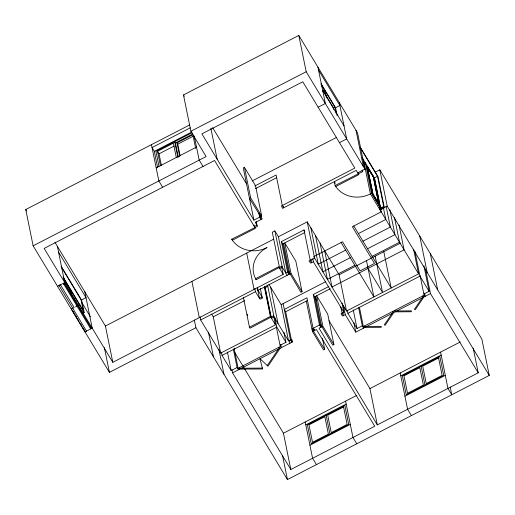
<?xml version="1.0" encoding="UTF-8"?>
<svg xmlns="http://www.w3.org/2000/svg" width="515" height="515" viewBox="0 0 515 515"><rect width="100%" height="100%" fill="white"/><g stroke="black" fill="none" stroke-linecap="round" stroke-linejoin="round"><path stroke-width="0.77" d="M366.815 166.12L373.401 176.877L366.815 166.12L372.519 194.149L379.085 205.047L372.519 194.149M373.369 176.787L378.725 204.255L379.014 204.101L373.053 194.219L367.066 166.364L372.757 194.374M194.329 320.002L195.906 327.727L109.412 372.358L33.134 245.822L206.122 156.554L190.865 131.248L183.482 94.947L298.809 35.432L357.539 132.864L364.923 169.165L357.713 172.886M33.134 245.822L25.75 209.521L189.694 124.92M190.286 127.823L152.047 147.554L154.333 151.352L157.674 167.774M190.865 131.248L306.193 71.733L298.809 35.432M154.333 151.352L191.863 131.982M192.011 132.709L155.923 151.333L158.961 166.281M160.442 165.708L157.513 151.313L173.368 143.131L176.297 157.526M178.306 157.088L175.422 142.925L192.777 133.977M179.786 156.547L177.012 142.913L192.874 134.73L195.649 148.365M161.35 165.212L159.038 153.85L174.205 146.022M180.089 155.543L177.778 144.174L193.634 135.992M156.18 167.884L196.543 147.058M322.699 91.123L324.431 90.228L321.63 85.593M318.128 107.21L325.338 103.496L317.948 67.195M333.836 109.534L333.52 107.963L334.962 107.217L320.909 83.913M337.164 115.579L335.574 107.757L339.9 105.523L318.54 70.098M244.432 167.291L243.273 167.89L253.908 220.15L261.691 216.133L255.492 185.638L244.432 167.291L250.631 197.786L261.691 216.133M252.208 180.913L336.771 137.28M57.545 286.314L64.748 282.593L57.365 246.292M63.615 283.842L65.057 283.102M63.918 284.351L65.36 283.604M254.886 185.954L276.104 175.003L282.304 205.498L283.681 207.77L283.359 206.212M339.488 142.642L346.692 138.921L339.308 102.62M255.549 188.593L276.767 177.643M250.631 197.786L249.479 198.378L262.199 218.856L255.279 222.429L257.571 226.227L231.756 239.211L232.368 240.228L255.434 228.325L214.549 160.5L44.155 248.43L112.804 362.315L283.199 274.386L281.621 266.661M81.422 300.02L86.005 297.657L58.549 252.099M76.735 305.607L78.177 304.867M75.596 306.856L79.922 304.629M77.347 306.625L78.789 305.878M380.74 209.541L381.209 211.858L352.376 226.735L374.495 263.435L360.082 270.871L342.539 241.767L313.706 256.644L346.505 311.06L418.579 273.864L370.375 193.891L364.176 163.397L365.328 162.804L371.527 193.292L381.171 209.386L384.344 207.745L378.016 176.671L360.281 147.251M82.767 313.21L84.17 312.483L81.608 300.161L61.085 266.113M367.465 166.763L367.176 166.911L373.137 176.799M362.335 170.111L362.65 171.669L335.111 185.548L335.716 186.559L358.781 174.656L358.466 173.091M375.223 172.177L379.812 169.815L481.866 339.121L489.25 375.422L287.434 479.568L195.906 327.727M374.353 177.881L377.527 176.239L360.191 147.483M274.894 230.92L272.3 232.259L279.69 268.56L282.284 267.221L274.894 230.92L278.403 236.739L285.793 273.047L288.748 271.521L300.889 292.295L302.041 291.696L295.842 261.202L284.782 242.855L290.981 273.349L302.041 291.696M90.157 327.881L91.599 327.134M90.466 328.383L91.902 327.643M85.001 331.866L92.211 328.145L84.827 291.844M112.804 362.315L105.421 326.014L273.677 239.179M278.403 236.739L307.236 221.862L339.121 274.759L346.505 311.06M371.527 193.292L370.375 193.891A26.201 23.368 -11.5 0 1 335.111 185.548L334.312 181.641M281.39 241.619L282.761 243.898L288.966 274.392L287.595 272.113L281.39 241.619L304.024 229.941L304.706 231.081M282.761 243.898L304.687 232.58M380.534 208.227L383.701 206.592L384.344 207.745M379.812 169.815L387.196 206.116L379.986 209.837L379.671 208.292M283.199 274.386L278.621 266.789L255.556 278.692L256.167 279.703L281.673 266.21L287.164 275.319M358.395 233.585L385.786 219.448L383.424 207.867M273.864 317.118L275.435 324.843L220.652 353.11L200.67 319.957L255.446 291.69L254.822 288.6M255.446 291.69L259.914 299.093L261.214 298.745L262.656 298.005L258.047 290.351L290.981 273.349M312.772 258.691L313.397 261.781L310.732 263.159L309.071 261.028L314.62 258.163L307.236 221.862M267.819 286.366L274.025 316.86L271.431 318.199L265.225 287.705L267.819 286.366L266.995 284.995M220.652 353.11L213.268 316.809L244.574 300.651M345.674 250.103L318.283 264.24L310.899 227.939M362.972 241.174L390.364 227.044L386.115 206.187M350.252 257.7L322.86 271.83L315.476 235.529M367.549 248.771L394.934 234.634L389.906 209.92M354.822 265.289L327.437 279.426L320.053 243.125M372.126 256.361L399.511 242.23L394.484 217.51M279.014 347.213L280.121 348.301L279.297 347.863L267.156 365.74L267.987 366.178L280.121 348.301L292.739 341.793L291.651 339.366L288.555 340.962L281.171 304.661L325.532 281.769M339.121 274.759L400.664 242.996M288.555 340.962L273.414 315.843L250.071 328.222L249.46 327.212L270.362 316.422L264.317 286.713M330.205 288.761L314.646 296.788L320.845 327.283L319.474 325.004L313.268 294.516L328.834 286.482M283.115 303.657L290.499 339.958L291.87 342.237L285.671 311.742L307.597 300.432M233.475 349.756L237.093 367.523L231.177 370.568L222.029 355.389L276.806 327.115L274.92 317.852M280.791 344.541L281.422 347.631L280.051 345.353L285.96 342.301L283.913 332.259M342.024 303.129L343.911 312.399L340.956 313.925L342.617 316.049L345.282 314.671L343.396 305.408M237.698 368.534L280.656 346.363M322.474 338.406L324.701 349.35L323.549 349.949L312.489 331.596L316.448 329.555L374.727 426.227L290.827 469.526L232.555 372.847L239.758 369.126L262.579 368.965L262.611 368.083L239.797 368.251L239.758 369.126L239.346 367.684M241.49 368.238L278.396 349.189M324.701 349.35L311.981 328.873L320.626 324.411L332.774 345.185L333.926 344.593L327.72 314.099L316.661 295.752L322.866 326.24L319.049 328.216L377.321 424.888L478.229 372.815L473.201 348.095M358.678 308.041L362.29 325.802L357.03 328.519L347.876 313.332L419.957 276.137L414.929 251.423M424.592 293.228L425.216 296.318L423.845 294.039L429.111 291.323L423.922 265.837M362.901 326.819L424.457 295.05M345.282 314.671L355.807 332.136L364.961 327.411L381.261 327.295L381.293 326.413L365 326.529L364.961 327.411L364.543 325.969M366.693 326.523L392.063 313.429M396.82 310.97L422.191 297.876M425.454 268.888L430.482 293.601L423.922 296.988L415.251 309.753L414.421 309.322L423.092 296.55L423.922 296.988L422.815 295.9M290.827 469.526L283.443 433.218L356.805 395.359M377.321 424.888L369.931 388.587L460.281 341.96M305.801 424.894L346.164 404.063M400.799 375.866L441.162 355.041M309.933 445.224L350.297 424.392M404.932 396.196L445.295 375.364M373.381 176.87L379.085 205.047M267.298 365.534L259.94 358.717L262.354 368.09M379.059 204.687L379.014 204.101M321.199 83.913L335.574 107.757M325.667 94.94L333.52 107.963M322.68 90.428L344.033 125.853M362.142 157.616L374.482 177.984L380.682 208.478L379.529 209.077L379.214 207.513M373.414 176.748L367.247 166.596L372.911 194.2L379.034 204.346L373.427 176.651M363.796 162.483L365.032 164.536M363.345 162.025L364.176 163.397M306.193 71.733L364.923 169.165M387.196 206.116L489.25 375.422M362.039 170.652L362.65 171.669M358.781 174.656L356.187 170.356L282.529 208.369L281.441 205.942L354.816 168.077L302.801 81.782L201.886 133.855L253.908 220.15M419.957 276.137L429.111 291.323M430.482 293.601L478.229 372.815M353.818 225.995L391.194 287.994L383.804 251.693M394.677 310.423L395.089 311.865L411.388 311.749L411.427 310.867L395.127 310.983L395.089 311.865L393.795 312.534L385.123 325.306L384.293 324.868L392.964 312.103L393.795 312.534L392.688 311.446M368.051 268.418L382.542 292.462L375.158 256.161M341.097 242.514L373.896 296.923L366.506 260.622M362.29 325.802L363.667 328.081L359.425 307.23M411.408 415.592L407.59 409.264L400.207 372.963M313.397 261.781L343.911 312.399M212.65 127.656L246.524 183.849M313.268 294.516L316.622 300.142M329.021 320.71L369.931 388.587M183.482 94.947L184.306 96.311M322.866 326.24L333.926 344.593M313.133 328.28L314.504 330.559L314.189 328.995M203.019 166.448L199.202 160.126L194.2 135.928M285.671 311.742L284.293 309.464L306.927 297.786L313.641 331.003M269.01 284.492L281.171 304.661M264.401 286.334L265.225 287.705M177.012 142.913L177.778 144.174M175.422 142.925L174.662 141.664L177.862 157.397M356.773 443.788L352.955 437.46L345.571 401.159M270.362 316.422L275.435 324.843M276.806 327.115L285.96 342.301M157.513 151.313L159.038 153.85M162.65 187.28L158.839 180.952L151.455 144.651M316.41 464.614L312.592 458.292L305.208 421.991M211.639 314.099L213.268 316.809M234.673 352.318L283.443 433.218M237.093 367.523L238.464 369.796L234.061 348.172M54.893 242.192L105.421 326.014M61.646 267.562L80.984 299.653L83.218 310.384L63.036 276.87M25.75 209.521L26.58 210.893M81.756 302.427L90.44 316.841M63.525 278.209L84.17 312.483M63.693 279.001L69.789 289.121L70.594 293.003M70.626 293.048L72.654 296.408M73.864 298.423L74.675 299.769M75.486 301.114L76.696 303.129M79.529 307.835L80.34 309.174M81.557 311.195L82.361 312.534M64.639 283.977L77.456 305.234M78.068 306.251L90.878 327.508M63.306 283.34L90.769 328.892M73.169 311.511L73.98 312.863M75.203 314.884L76.42 316.912M77.231 318.257L78.042 319.609M80.887 324.334L81.698 325.68M82.921 327.707L84.138 329.729M70.407 289.636L71.54 295.089M430.302 253.58L437.686 289.881M419.777 236.121L427.16 272.422M450.2 387.042L451.771 394.76L447.953 388.439L440.57 352.138M420.073 275.499L423.845 294.039M413.551 249.144L418.579 273.864M399.061 225.107L404.088 249.82L332.014 287.016L324.624 250.715M421.128 366.178L424.965 385.059M377.527 176.239L383.733 206.734L380.559 208.369L374.328 177.733M356.013 130.334L363.397 166.635M334.962 107.217L336.237 113.512M325.042 90.769L326.484 97.85M324.431 90.228L325.506 95.533M334.763 181.866L335.085 183.43M353.258 309.985L357.03 328.519M353.921 322.866L355.807 332.136M347.252 310.249L347.876 313.332M342.842 312.476L343.479 315.605L342.108 313.326L340.833 307.069M310.963 259.586L311.601 262.714L310.223 260.436L304.024 229.941M315.508 296.344L321.714 326.838M306.283 301.108L312.489 331.596M326.13 415.206L329.967 434.081M283.623 243.453L289.829 273.948M289.301 340.151L289.926 343.241M260.223 215.167L261.047 219.454L259.676 217.176L258.878 213.268M270.645 287.203L278.029 323.504M256.174 221.353L256.959 225.209L254.365 226.549L254.049 225.01M276.278 326.813L280.051 345.353M264.768 286.945L270.974 317.44M260.3 288.394L262.051 296.994L259.451 298.333L257.23 287.383M257.416 287.261L258.047 290.351M246.691 253.11L254.075 289.411M282.561 455.627L287.434 479.568M210.86 128.267L217.143 159.161M247.206 314.15L247.522 315.714M243.415 297.503L249.46 327.212M231.924 369.757L232.555 372.847M227.411 352.035L231.177 370.568M221.399 352.299L222.029 355.389M218.946 349.576L223.974 374.289M208.421 332.111L213.448 356.831M200.039 316.867L200.67 319.957M191.915 281.377L199.299 317.678M104.384 347.644L109.412 372.358M231.756 239.211A26.201 23.368 -11.5 0 0 267.028 247.554A26.201 23.368 -11.5 0 0 256.167 279.703M60.364 284.673L58.968 285.394L86.488 331.1L85.091 331.821L71.328 308.974L74.128 307.526L60.364 284.673M344.87 405.53L307.391 424.875L311.227 443.75L348.707 424.411L344.87 405.53M439.868 356.509L402.389 375.853L406.226 394.728L443.711 375.384L439.868 356.509M324.836 416.674L308.981 424.856L312.521 442.282L328.377 434.1L324.836 416.674M343.576 407.005L327.72 415.187L331.261 432.613L347.123 424.424L343.576 407.005M419.834 367.652L403.979 375.834L407.519 393.26L423.382 385.072L419.834 367.652M438.574 357.977L422.718 366.165L426.259 383.585L442.121 375.403L438.574 357.977"/></g></svg>
